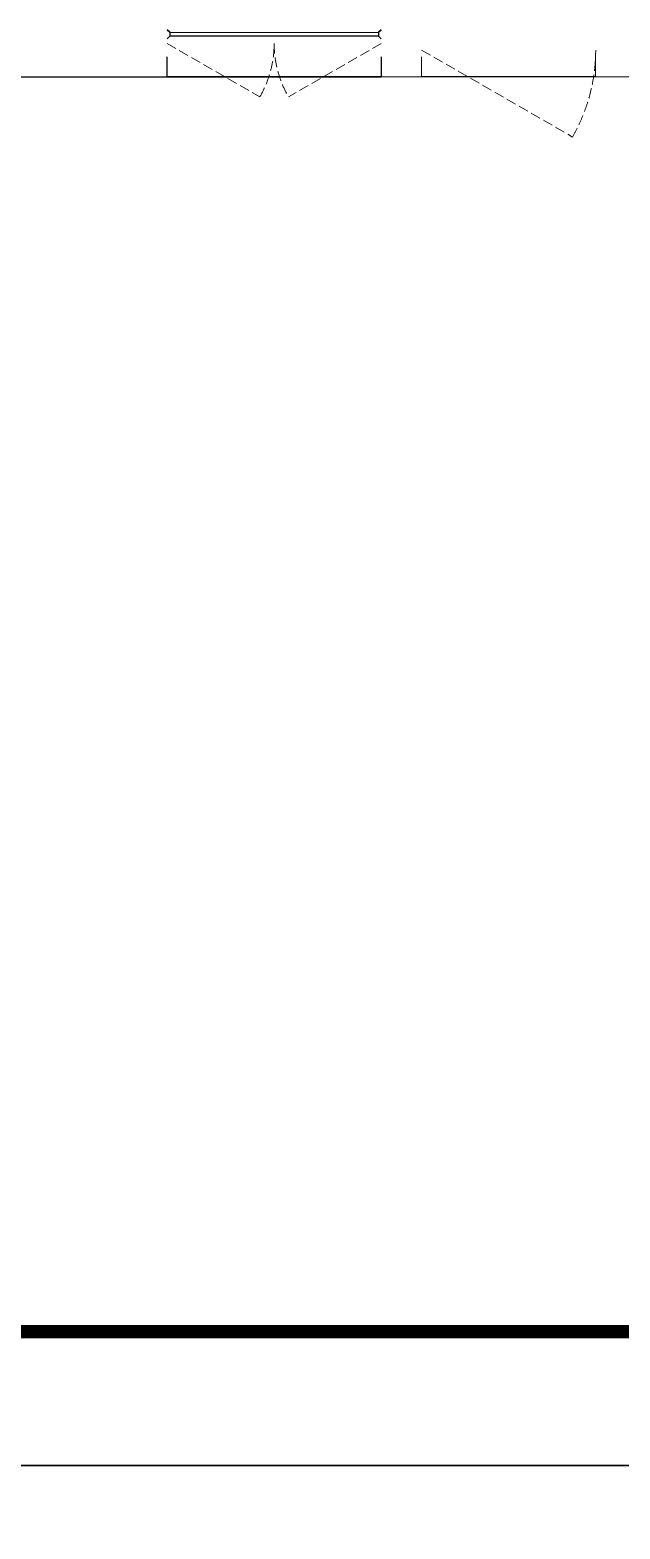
# Model space of a CAD drawing. Extents: x 3002737 to 4077523, y -995787 to -7267.
# Drawn here: x 3227363 to 3231771, y -758662 to -747456 of the extents above; entities that cross this region are included whole.
import ezdxf

# ---------------------------------------------------------------- set-up
doc = ezdxf.new("R2010")
doc.units = 0
doc.header["$LTSCALE"] = 1000
doc.header["$MEASUREMENT"] = 0
doc.linetypes.add('DASH', pattern=[0.35, 0.25, -0.1])
doc.layers.get('0').update_dxf_attribs({"linetype": 'CONTINUOUS'})
for name, color, linetype in [('!!电气', 1, 'CONTINUOUS'), ('3-栏杆1', 252, 'CONTINUOUS'), ('看线', 185, 'CONTINUOUS')]:
    doc.layers.add(name, color=color, linetype=linetype)
doc.layers.add('WINDOW', color=146, linetype='CONTINUOUS', lineweight=20)
doc.layers.add('图框', color=147, linetype='CONTINUOUS', lineweight=20)
doc.layers.add('yichutu', color=7, linetype='CONTINUOUS', true_color=0xffffff, plot=False)

# ---------------------------------------------------------------- blocks, each defined once
blk = doc.blocks.new('ASDFSD')
at = {"layer": '3-栏杆1', "color": 5}
for p, q in [((681763, 334938), (681742, 334955)), ((681742, 334955), (681763, 334938)), ((683322, 334938), (683342, 334955)), ((683342, 334955), (683322, 334938)), ((681742, 334888), (681763, 334908)), ((683322, 334937), (681763, 334938)), ((681763, 334938), (681763, 334908)), ((681763, 334908), (683322, 334908)), ((683322, 334938), (683322, 334908)), ((683322, 334908), (683342, 334888)), ((683342, 334888), (683322, 334908))]:
    blk.add_line(p, q, dxfattribs=at)
blk = doc.blocks.new('A$C1C403CBE')
at = {"color": 252, "const_width": 8}
for points in [[(15050, -100), (15050, -250), (14750, -250), (14750, -100)], [(16650, -100), (16650, -250), (16350, -250), (16350, -100)]]:
    blk.add_lwpolyline(points, dxfattribs=at)
at = {"layer": 'WINDOW', "color": 252, "linetype": 'DASH', "ltscale": 0.3}
for points in [[(13150, 0), (13843, -400, 0.131652), (13950, 0)], [(14750, 0), (14057, -400, -0.131652), (13950, 0)], [(15052, -50), (16178, -700, 0.131652), (16352, -50)]]:
    blk.add_lwpolyline(points, format="xyb", dxfattribs=at)
at = {"layer": '看线', "color": 252, "ltscale": 0.5}
for points in [[(14750, -100), (14750, -250), (13150, -250), (13150, -100)], [(10250, -250), (14750, -250)], [(16350, -250), (15050, -250)]]:
    blk.add_lwpolyline(points, dxfattribs=at)
at = {"color": 252, "xscale": -1}
blk.add_blockref('ASDFSD', (696492, -334855), dxfattribs=at)

msp = doc.modelspace()

# ---------------------------------------------------------------- linework, layer by layer
at = {"layer": 'yichutu', "color": 7, "true_color": 0xffffff}
for points in [[(3200935, -758186.6), (3200935, -698786.6), (3285035, -698786.6), (3285035, -758186.6)], [(3200935, -817586.6), (3200935, -758186.6), (3285035, -758186.6), (3285035, -817586.6)]]:
    msp.add_lwpolyline(points, close=True, dxfattribs=at)
at = {"layer": '图框'}
for points in [[(3200935, -698786.6), (3285035, -698786.6), (3285035, -758186.6), (3200935, -758186.6)], [(3200935, -698786.6), (3285035, -698786.6), (3285035, -758186.6), (3200935, -758186.6)], [(3200935, -758186.6), (3285035, -758186.6), (3285035, -817586.6), (3200935, -817586.6)], [(3200935, -758186.6), (3285035, -758186.6), (3285035, -817586.6), (3200935, -817586.6)]]:
    msp.add_lwpolyline(points, close=True, dxfattribs=at)
at = {"layer": '图框', "const_width": 100}
msp.add_lwpolyline([(3284035, -757186.6), (3284035, -699786.6), (3203435, -699786.6), (3203435, -757186.6)], close=True, dxfattribs=at)

# ---------------------------------------------------------------- block references
at = {"layer": '!!电气'}
msp.add_blockref('A$C1C403CBE', (3215237.4, -747555.9), dxfattribs=at)

doc.saveas('drawing.dxf')
